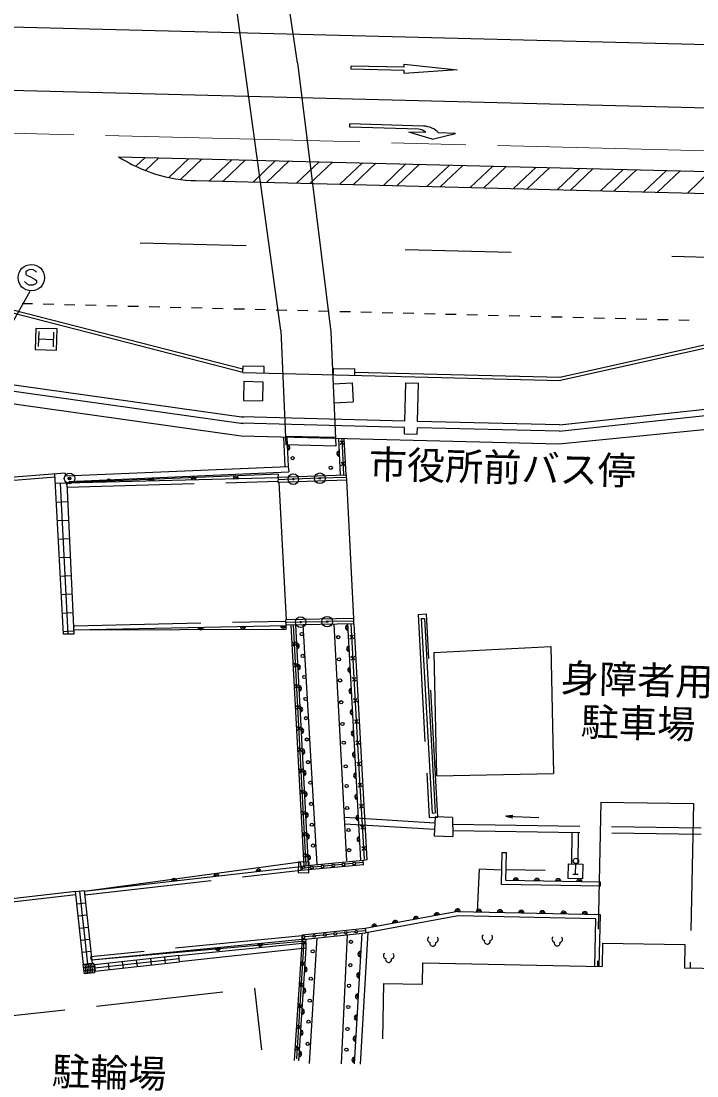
# Model space of a CAD drawing. Units: millimetres, scale not verified. Extents: x 40000 to 680000, y 20000 to 380000.
# Drawn here: x 410292 to 442184, y 238080 to 287893 of the extents above; entities that cross this region are included whole.
import ezdxf
from ezdxf.enums import TextEntityAlignment as Align

# ---------------------------------------------------------------- set-up
doc = ezdxf.new("R2010")
doc.units = ezdxf.units.MM
doc.header["$LTSCALE"] = 1000
doc.header["$PDMODE"] = 32
doc.header["$PDSIZE"] = 500
doc.linetypes.add('CHAIN', pattern=[18.5, 12, -1.5, 3.5, -1.5])
doc.linetypes.add('DASHED', pattern=[7.5, 6, -1.5])
for name, color, linetype, lineweight in [('M-BGD', 7, 'Continuous', 25), ('M-BGD-EXST', 7, 'Continuous', 25), ('M-BMK', 2, 'CHAIN', 13), ('M-STR-STR1', 1, 'Continuous', 25), ('M-STR-STRC', 7, 'Continuous', 25)]:
    doc.layers.add(name, color=color, linetype=linetype, lineweight=lineweight)
doc.layers.add('M-BMK-HTXT', color=7, linetype='Continuous')
doc.styles.add('ＭＳ ゴシック', font='')
doc.styles.get('ＭＳ ゴシック').set_extended_font_data('MS Gothic')

msp = doc.modelspace()

# ---------------------------------------------------------------- linework, layer by layer
at = {"layer": 'M-BGD'}
for p, q in [((420756, 271300), (409905, 274093)), ((420760, 271453), (409909, 274247)), ((445813, 273323), (435718, 271068)), ((445811, 273169), (435751, 270922)), ((420756, 271300), (420764, 271599)), ((421763, 271574), (420764, 271599)), ((421755, 271274), (421763, 271574)), ((425035, 271192), (425042, 271492)), ((425042, 271492), (426042, 271466)), ((407792, 271027), (420806, 269192)), ((420756, 271300), (435751, 270922)), ((426034, 271167), (426042, 271466)), ((426038, 271316), (435755, 271072)), ((407733, 270732), (420764, 268895)), ((420803, 270883), (420782, 269983)), ((420803, 270883), (421703, 270862)), ((421703, 270862), (421682, 269962)), ((425017, 270763), (425913, 270812)), ((425913, 270812), (425962, 269913)), ((428399, 269006), (428446, 270806)), ((428445, 270806), (429044, 270791)), ((428999, 268991), (429045, 270791)), ((407722, 270128), (420680, 268301)), ((435698, 268822), (447609, 270115)), ((420782, 269983), (421682, 269962)), ((425057, 269863), (425962, 269913)), ((435691, 268522), (447640, 269816)), ((428399, 269006), (420703, 269200)), ((435675, 267923), (447709, 269120)), ((428391, 268706), (420695, 268900)), ((428383, 268406), (428391, 268706)), ((428983, 268391), (428991, 268691)), ((435691, 268522), (428991, 268691)), ((435698, 268822), (428999, 268991)), ((420680, 268301), (435675, 267923)), ((422674, 268250), (422745, 266858)), ((425128, 268227), (422764, 268278)), ((422825, 268246), (422895, 266866)), ((425368, 266465), (425279, 268185)), ((425344, 268068), (425529, 267900)), ((425520, 268076), (425353, 267891)), ((425427, 268181), (425512, 266487)), ((425633, 266469), (425545, 268178)), ((428383, 268406), (428983, 268391)), ((425394, 267070), (425579, 266902)), ((425570, 267078), (425403, 266893)), ((412375, 266549), (408932, 266271)), ((412287, 258935), (411885, 266510)), ((412375, 266549), (412391, 266419)), ((412391, 266419), (422895, 266866)), ((412542, 266146), (422920, 266602)), ((422895, 266866), (422920, 266602)), ((411893, 266360), (408944, 266122)), ((412434, 266077), (411910, 266050)), ((412139, 266062), (412502, 258936)), ((422432, 266497), (412433, 266084)), ((412433, 266084), (422429, 266344)), ((412433, 266084), (412457, 265887)), ((412442, 266066), (412779, 258937)), ((422429, 266344), (422403, 266109)), ((425642, 266219), (422403, 266109)), ((423102, 266258), (422417, 266235)), ((422429, 266344), (422432, 266497)), ((422431, 266360), (425633, 266469)), ((422815, 259618), (422463, 266111)), ((424351, 266300), (423177, 266261)), ((425638, 266344), (424426, 266303)), ((425633, 266469), (425642, 266219)), ((425642, 266219), (425981, 259680)), ((411956, 265177), (412483, 265204)), ((412002, 264304), (412524, 264331)), ((412049, 263431), (412565, 263458)), ((412095, 262558), (412607, 262584)), ((412141, 261686), (412648, 261711)), ((412188, 260813), (412689, 260838)), ((412234, 259940), (412731, 259965)), ((425981, 259680), (422778, 259617)), ((422808, 259355), (422778, 259617)), ((424696, 259530), (423522, 259507)), ((425984, 259555), (424771, 259532)), ((425981, 259680), (425986, 259430)), ((429172, 259678), (429322, 259687)), ((429172, 259678), (429687, 250494)), ((429322, 259687), (429837, 250502)), ((412280, 259067), (412772, 259092)), ((412767, 259148), (422808, 259355)), ((412776, 259340), (412767, 259148)), ((412767, 259148), (422799, 259175)), ((423447, 259506), (422780, 259492)), ((422799, 259175), (422808, 259355)), ((426016, 259431), (422806, 259368)), ((423646, 247989), (423044, 259373)), ((423746, 247995), (423144, 259378)), ((423244, 259377), (423846, 248008)), ((424260, 248069), (423607, 259384)), ((425668, 248239), (425066, 259412)), ((426326, 248263), (425715, 259425)), ((426264, 252314), (425862, 259424)), ((426625, 248280), (426016, 259431)), ((412779, 258937), (412287, 258935)), ((423284, 258396), (423098, 258563)), ((423108, 258386), (423275, 258572)), ((425990, 258720), (425803, 258887)), ((425813, 258710), (425980, 258897)), ((423337, 257397), (423151, 257564)), ((423161, 257388), (423328, 257574)), ((426047, 257722), (425860, 257888)), ((425870, 257712), (426037, 257898)), ((423390, 256399), (423204, 256566)), ((423213, 256389), (423381, 256575)), ((426103, 256724), (425917, 256890)), ((425927, 256714), (426093, 256900)), ((423443, 255400), (423257, 255567)), ((423266, 255391), (423433, 255577)), ((426160, 255725), (425973, 255892)), ((425983, 255715), (426150, 255902)), ((423496, 254402), (423310, 254569)), ((423319, 254392), (423486, 254578)), ((426216, 254727), (426030, 254893)), ((426040, 254717), (426206, 254903)), ((423548, 253403), (423363, 253570)), ((423372, 253394), (423539, 253580)), ((426273, 253729), (426086, 253895)), ((426096, 253719), (426263, 253905)), ((423601, 252404), (423416, 252572)), ((423425, 252395), (423592, 252581)), ((426329, 252730), (426143, 252897)), ((426153, 252720), (426319, 252907)), ((426490, 248321), (426264, 252314)), ((423654, 251406), (423468, 251573)), ((423478, 251397), (423645, 251582)), ((426386, 251732), (426199, 251898)), ((426209, 251722), (426376, 251908)), ((423707, 250407), (423521, 250575)), ((423531, 250398), (423698, 250584)), ((426442, 250734), (426256, 250900)), ((426266, 250724), (426432, 250910)), ((429687, 250494), (429837, 250502)), ((429831, 250313), (429790, 249421)), ((430657, 250275), (429831, 250313)), ((430657, 250275), (430672, 249381)), ((433496, 250380), (433169, 250338)), ((433169, 250338), (434721, 250278)), ((433169, 250338), (433492, 250272)), ((423760, 249409), (423574, 249576)), ((423583, 249399), (423751, 249585)), ((426499, 249735), (426312, 249902)), ((426322, 249725), (426489, 249912)), ((429790, 249421), (430672, 249381)), ((423813, 248410), (423627, 248577)), ((423636, 248401), (423803, 248587)), ((426555, 248737), (426369, 248903)), ((426379, 248727), (426545, 248913)), ((432970, 247112), (433000, 248631)), ((433000, 248631), (433200, 248627)), ((433174, 247308), (433200, 248627)), ((423457, 248173), (413269, 246794)), ((423382, 248188), (423369, 247688)), ((423882, 248175), (423382, 248188)), ((423457, 248173), (423486, 247946)), ((426434, 248254), (423483, 247974)), ((423869, 247675), (423882, 248175)), ((425946, 248107), (425572, 248072)), ((426443, 248154), (426070, 248119)), ((426625, 248280), (426434, 248254)), ((426453, 248055), (426434, 248254)), ((436108, 248088), (436091, 247409)), ((436108, 248088), (436807, 248084)), ((436461, 247608), (436474, 248108)), ((436807, 248084), (436790, 247392)), ((423486, 247946), (413269, 246794)), ((423369, 247688), (423869, 247675)), ((423486, 247946), (423488, 247773)), ((426453, 248055), (423488, 247773)), ((423955, 247918), (423581, 247883)), ((424452, 247965), (424079, 247930)), ((424950, 248013), (424577, 247977)), ((425448, 248060), (425075, 248024)), ((435028, 247773), (433170, 247804)), ((436336, 247611), (436586, 247605)), ((437632, 247034), (432970, 247112)), ((437636, 247234), (433174, 247308)), ((436790, 247392), (436091, 247409)), ((437632, 247034), (437636, 247234)), ((412852, 246783), (401926, 245518)), ((412869, 246634), (401943, 245369)), ((412852, 246783), (413265, 246828)), ((413230, 243345), (412852, 246783)), ((413436, 243368), (413058, 246806)), ((413265, 246828), (413643, 243391)), ((413269, 246794), (413292, 246629)), ((412915, 246210), (413328, 246255)), ((412978, 245637), (413391, 245683)), ((430895, 245846), (426536, 245038)), ((430912, 245646), (426573, 244841)), ((430895, 245846), (437614, 245699)), ((437410, 245503), (430912, 245646)), ((437614, 245699), (437564, 243254)), ((413041, 245064), (413454, 245110)), ((437364, 243258), (437410, 245503)), ((426536, 245038), (423556, 244730)), ((423562, 244428), (423556, 244730)), ((423560, 244529), (426557, 244839)), ((424060, 244681), (423687, 244643)), ((423904, 238673), (424262, 244602)), ((424557, 244733), (424184, 244694)), ((425054, 244784), (424681, 244746)), ((425552, 244836), (425179, 244797)), ((425683, 244749), (425394, 238657)), ((426049, 244887), (425676, 244849)), ((426365, 244819), (426017, 238643)), ((426546, 244938), (426173, 244900)), ((426316, 238626), (426668, 244859)), ((426536, 245038), (426557, 244839)), ((413104, 244491), (413517, 244537)), ((423560, 244529), (413607, 243540)), ((423562, 244428), (413607, 243540)), ((417737, 243769), (423733, 244357)), ((423727, 244107), (417765, 243467)), ((423551, 244558), (423186, 238805)), ((423302, 238892), (423657, 244461)), ((423727, 244107), (423386, 238792)), ((423558, 244298), (423738, 244456)), ((423735, 244286), (423577, 244466)), ((423733, 244357), (423727, 244107)), ((423733, 244357), (423750, 244545)), ((437736, 244355), (437713, 243250)), ((437736, 244355), (441617, 244290)), ((441617, 244290), (441594, 243171)), ((413167, 243918), (413580, 243964)), ((413607, 243540), (413590, 243710)), ((417732, 243768), (413759, 243327)), ((413775, 243176), (417749, 243618)), ((416441, 243320), (416408, 243621)), ((417103, 243393), (417070, 243695)), ((417765, 243467), (417732, 243768)), ((413228, 243345), (413703, 243396)), ((413276, 242900), (413228, 243345)), ((413643, 243391), (413230, 243345)), ((413720, 243239), (413245, 243189)), ((413735, 243095), (413261, 243044)), ((413355, 242909), (413308, 243354)), ((413434, 242917), (413387, 243362)), ((413513, 242926), (413466, 243371)), ((413592, 242934), (413545, 243379)), ((413672, 242943), (413624, 243387)), ((413703, 243396), (413751, 242951)), ((413759, 243327), (413792, 243025)), ((413792, 243025), (417765, 243467)), ((414454, 243099), (414421, 243400)), ((415117, 243172), (415083, 243474)), ((415779, 243246), (415745, 243547)), ((423495, 243300), (423682, 243465)), ((423671, 243289), (423506, 243476)), ((429233, 242409), (429254, 243424)), ((429254, 243424), (437713, 243250)), ((474491, 242495), (441594, 243171)), ((413751, 242951), (413276, 242900)), ((423431, 242302), (423619, 242467)), ((423607, 242291), (423442, 242478)), ((427401, 242447), (427347, 239825)), ((427401, 242447), (429233, 242409)), ((423367, 241304), (423555, 241469)), ((423544, 241293), (423379, 241480)), ((423304, 240306), (423492, 240471)), ((423480, 240295), (423315, 240482)), ((423240, 239308), (423428, 239473)), ((423417, 239297), (423252, 239484))]:
    msp.add_line(p, q, dxfattribs=at)
at = {"layer": 'M-BGD', "linetype": 'DASHED'}
for p, q in [((412457, 265887), (422408, 266159)), ((412776, 259340), (422785, 259555)), ((429023, 259869), (429423, 259902)), ((429023, 259869), (429546, 250287)), ((429959, 250303), (429423, 259902)), ((429764, 258081), (435297, 258354)), ((429764, 258081), (429888, 252250)), ((435297, 258354), (435424, 252368)), ((429888, 252250), (435424, 252368)), ((437655, 251006), (437496, 243255)), ((437655, 251006), (442027, 250949)), ((442027, 250949), (441867, 243165)), ((425557, 250293), (429818, 250031)), ((429546, 250287), (429959, 250303)), ((425573, 249991), (429804, 249731)), ((430662, 249971), (442381, 249791)), ((430667, 249671), (442382, 249491)), ((436283, 248087), (436296, 249584)), ((436583, 248085), (436596, 249580)), ((413292, 246629), (423488, 247789)), ((431833, 245844), (431917, 247839)), ((432942, 247801), (431917, 247839)), ((423556, 244700), (413590, 243710)), ((406393, 240536), (421326, 242217)), ((421654, 239307), (421326, 242217))]:
    msp.add_line(p, q, dxfattribs=at)
at = {"layer": 'M-BGD'}
for centre, radius in [((423111, 267254), 75), ((424906, 266798), 75), ((412580, 266296), 62.5), ((423139, 266259), 37.5), ((423139, 266259), 18.7), ((424388, 266302), 37.5), ((424388, 266302), 18.7), ((423484, 259506), 37.5), ((424734, 259531), 37.5), ((424734, 259531), 18.7), ((423484, 259506), 18.7), ((423535, 258943), 75), ((425257, 258800), 75), ((423585, 257915), 75), ((425295, 257750), 75), ((423657, 256919), 75), ((425346, 256755), 75), ((423717, 255880), 75), ((425395, 255727), 75), ((423737, 254973), 75), ((425456, 254699), 75), ((423777, 253967), 75), ((425520, 253813), 75), ((423836, 252895), 75), ((425611, 252696), 75), ((423942, 251931), 75), ((425653, 251767), 75), ((423982, 250925), 75), ((425680, 250728), 75), ((424011, 249942), 75), ((425741, 249689), 75), ((424072, 248957), 75), ((425771, 248738), 75), ((425012, 248018), 62.5), ((425510, 248066), 62.5), ((426008, 248113), 62.5), ((436477, 248233), 125), ((423625, 247932), 62.5), ((424017, 247924), 62.5), ((424515, 247971), 62.5), ((424122, 244688), 62.5), ((424619, 244739), 62.5), ((425117, 244791), 62.5), ((425614, 244842), 62.5), ((426111, 244894), 62.5), ((425855, 244410), 75), ((424052, 243966), 75), ((425826, 243308), 75), ((423963, 242668), 75), ((425768, 242337), 75), ((423915, 241632), 75), ((425731, 241334), 75), ((423856, 240640), 75), ((425693, 240297), 75), ((423818, 239592), 75), ((425646, 239315), 75)]:
    msp.add_circle(centre, radius, dxfattribs=at)
for centre, radius, start, end in [((422850, 267751), 125, 272.918, 92.918), ((422850, 267751), 62.5, 272.918, 92.918), ((425317, 267464), 125, 92.971, 272.971), ((425317, 267464), 62.5, 92.971, 272.971), ((414432, 266136), 125, 1.4906, 181.4906), ((414432, 266136), 62.5, 1.4906, 181.4906), ((416431, 266188), 125, 1.4906, 181.4906), ((416431, 266188), 62.5, 1.4906, 181.4906), ((418431, 266240), 125, 1.4906, 181.4906), ((418431, 266240), 62.5, 1.4906, 181.4906), ((420430, 266292), 125, 1.4906, 181.4906), ((420430, 266292), 62.5, 1.4906, 181.4906), ((418765, 259272), 125, 181.1816, 1.1816), ((418765, 259272), 62.5, 181.1816, 1.1816), ((420765, 259313), 125, 181.1816, 1.1816), ((420765, 259313), 62.5, 181.1816, 1.1816), ((422658, 259352), 125, 181.1816, 1.1816), ((422658, 259352), 62.5, 181.1816, 1.1816), ((425725, 259246), 125, 93.1287, 273.1287), ((425725, 259246), 62.5, 93.1287, 273.1287), ((423297, 258378), 125, 273.0303, 93.0303), ((423297, 258378), 62.5, 273.0303, 93.0303), ((425780, 258248), 125, 93.1287, 273.1287), ((425780, 258248), 62.5, 93.1287, 273.1287), ((423350, 257379), 125, 273.0303, 93.0303), ((423350, 257379), 62.5, 273.0303, 93.0303), ((425834, 257249), 125, 93.1287, 273.1287), ((425834, 257249), 62.5, 93.1287, 273.1287), ((423403, 256381), 125, 273.0303, 93.0303), ((423403, 256381), 62.5, 273.0303, 93.0303), ((425889, 256251), 125, 93.1287, 273.1287), ((425889, 256251), 62.5, 93.1287, 273.1287), ((423455, 255382), 125, 273.0303, 93.0303), ((423455, 255382), 62.5, 273.0303, 93.0303), ((425944, 255252), 125, 93.1287, 273.1287), ((425944, 255252), 62.5, 93.1287, 273.1287), ((423508, 254384), 125, 273.0303, 93.0303), ((423508, 254384), 62.5, 273.0303, 93.0303), ((425998, 254254), 125, 93.1287, 273.1287), ((425998, 254254), 62.5, 93.1287, 273.1287), ((423561, 253385), 125, 273.0303, 93.0303), ((423561, 253385), 62.5, 273.0303, 93.0303), ((426053, 253255), 125, 93.1287, 273.1287), ((426053, 253255), 62.5, 93.1287, 273.1287), ((423614, 252387), 125, 273.0303, 93.0303), ((423614, 252387), 62.5, 273.0303, 93.0303), ((426107, 252257), 125, 93.1287, 273.1287), ((426107, 252257), 62.5, 93.1287, 273.1287), ((423667, 251388), 125, 273.0303, 93.0303), ((423667, 251388), 62.5, 273.0303, 93.0303), ((426162, 251259), 125, 93.1287, 273.1287), ((426162, 251259), 62.5, 93.1287, 273.1287), ((423720, 250390), 125, 273.0303, 93.0303), ((423720, 250390), 62.5, 273.0303, 93.0303), ((426216, 250260), 125, 93.1287, 273.1287), ((426216, 250260), 62.5, 93.1287, 273.1287), ((423773, 249391), 125, 273.0303, 93.0303), ((423773, 249391), 62.5, 273.0303, 93.0303), ((426271, 249262), 125, 93.1287, 273.1287), ((426271, 249262), 62.5, 93.1287, 273.1287), ((423825, 248392), 125, 273.0303, 93.0303), ((423825, 248392), 62.5, 273.0303, 93.0303), ((419512, 247498), 125, 6.4309, 186.4309), ((421499, 247722), 125, 6.4309, 186.4309), ((421499, 247722), 62.5, 6.4309, 186.4309), ((423519, 247877), 62.5, 234.3887, 136.4541), ((417524, 247274), 125, 6.4309, 186.4309), ((417524, 247274), 62.5, 6.4309, 186.4309), ((419512, 247498), 62.5, 6.4309, 186.4309), ((433637, 247301), 125, 359.0433, 179.0433), ((433637, 247301), 62.5, 359.0433, 179.0433), ((434636, 247284), 125, 359.0433, 179.0433), ((434636, 247284), 62.5, 359.0433, 179.0433), ((435636, 247267), 125, 359.0433, 179.0433), ((435636, 247267), 62.5, 359.0433, 179.0433), ((436636, 247251), 125, 359.0433, 179.0433), ((436636, 247251), 62.5, 359.0433, 179.0433), ((428929, 245481), 125, 10.5002, 190.5002), ((429912, 245664), 125, 10.5002, 190.5002), ((429912, 245664), 62.5, 10.5002, 190.5002), ((430887, 245844), 125, 358.7432, 190.3832), ((430887, 245844), 62.5, 358.7432, 190.2661), ((431895, 245824), 125, 358.7432, 178.7432), ((431895, 245824), 62.5, 358.7432, 178.7432), ((432895, 245802), 125, 358.7432, 178.7432), ((432895, 245802), 62.5, 358.7432, 178.7432), ((433895, 245780), 125, 358.7432, 178.7432), ((433895, 245780), 62.5, 358.7432, 178.7432), ((434894, 245758), 125, 358.7432, 178.7432), ((434894, 245758), 62.5, 358.7432, 178.7432), ((435894, 245736), 125, 358.7432, 178.7432), ((435894, 245736), 62.5, 358.7432, 178.7432), ((436894, 245714), 125, 358.7432, 178.7432), ((436894, 245714), 62.5, 358.7432, 178.7432), ((426963, 245117), 125, 10.5002, 190.5002), ((426963, 245117), 62.5, 10.5002, 190.5002), ((427946, 245299), 125, 10.5002, 190.5002), ((427946, 245299), 62.5, 10.5002, 190.5002), ((428929, 245481), 62.5, 10.5002, 190.5002), ((423625, 244636), 62.5, 205.7229, 166.0791), ((429618, 244527), 144, 129.1119, 255.98), ((429830, 244522), 144, 281.0378, 47.9091), ((432189, 244621), 144, 129.1119, 255.98), ((432401, 244615), 144, 281.0378, 47.9091), ((435489, 244535), 144, 129.1119, 255.98), ((435702, 244529), 144, 281.0378, 47.9091), ((419579, 244134), 125, 185.675, 5.675), ((419579, 244134), 62.5, 185.675, 5.675), ((421570, 244331), 125, 185.675, 5.675), ((421570, 244331), 62.5, 185.675, 5.675), ((429719, 244350), 142, 164.8242, 12.1952), ((432291, 244444), 142, 164.8242, 12.1952), ((435591, 244358), 142, 164.8242, 12.1952), ((426309, 243829), 125, 86.7735, 266.7735), ((426309, 243829), 62.5, 86.7735, 266.7735), ((427533, 243756), 144, 129.1119, 255.98), ((427635, 243579), 142, 164.8242, 12.1952), ((427746, 243750), 144, 281.0378, 47.9091), ((423663, 243109), 125, 266.3263, 86.3263), ((423663, 243109), 62.5, 266.3263, 86.3263), ((426253, 242831), 125, 86.7735, 266.7735), ((426253, 242831), 62.5, 86.7735, 266.7735), ((423599, 242111), 125, 266.3263, 86.3263), ((423599, 242111), 62.5, 266.3263, 86.3263), ((426197, 241832), 125, 86.7735, 266.7735), ((426197, 241832), 62.5, 86.7735, 266.7735), ((423535, 241113), 125, 266.3263, 86.3263), ((423535, 241113), 62.5, 266.3263, 86.3263), ((426140, 240834), 125, 86.7735, 266.7735), ((426140, 240834), 62.5, 86.7735, 266.7735), ((423471, 240115), 125, 266.3263, 86.3263), ((423471, 240115), 62.5, 266.3263, 86.3263), ((426084, 239836), 125, 86.7735, 266.7735), ((426084, 239836), 62.5, 86.7735, 266.7735), ((423407, 239118), 125, 266.3263, 86.3263), ((423407, 239118), 62.5, 266.3263, 86.3263), ((426028, 238837), 125, 86.7735, 266.7735), ((426028, 238837), 62.5, 86.7735, 266.7735)]:
    msp.add_arc(centre, radius, start, end, dxfattribs=at)
for p in [(412580, 266296), (423139, 266259), (424388, 266302), (423484, 259506), (424734, 259531)]:
    msp.add_point(p, dxfattribs=at)
at = {"layer": 'M-BGD-EXST'}
for p, q in [((410520, 276052), (410516, 275934)), ((410581, 276103), (410520, 276052)), ((410690, 276157), (410581, 276103)), ((410860, 276150), (410690, 276157)), ((410971, 276090), (410860, 276150)), ((411022, 276036), (410971, 276090)), ((410560, 275482), (410453, 275598)), ((410516, 275934), (410570, 275872)), ((410666, 275427), (410560, 275482)), ((410570, 275872), (410731, 275818)), ((410731, 275818), (410961, 275695)), ((410955, 275475), (410841, 275423)), ((411011, 275528), (410955, 275475)), ((410961, 275695), (411014, 275636)), ((411014, 275636), (411011, 275528)), ((410699, 275127), (409861, 273612)), ((410841, 275423), (410666, 275427)), ((410986, 273383), (410960, 272383)), ((411986, 273357), (410986, 273383)), ((411119, 272530), (411137, 273230)), ((411819, 272509), (411838, 273209)), ((411960, 272357), (411986, 273357)), ((411128, 272880), (411827, 272862)), ((410960, 272383), (411960, 272357))]:
    msp.add_line(p, q, dxfattribs=at)
msp.add_circle((410775, 275776), 625, dxfattribs=at)
at = {"layer": 'M-BMK'}
msp.add_line((463262, 281251), (364793, 283733), dxfattribs=at)
at = {"layer": 'M-STR-STR1'}
for p, q in [((422545, 273274), (420043, 291564)), ((423338, 285929), (422507, 291507)), ((423338, 285929), (424909, 273223)), ((422545, 273274), (422765, 268248)), ((424909, 273223), (425130, 268188)), ((422765, 268248), (422781, 267878)), ((425130, 268188), (425146, 267826)), ((425146, 267826), (422781, 267878))]:
    msp.add_line(p, q, dxfattribs=at)
at = {"layer": 'M-STR-STRC'}
for p, q in [((408268, 287659), (452400, 286547)), ((425869, 285619), (425872, 285769)), ((428368, 285566), (425869, 285619)), ((428371, 285716), (425872, 285769)), ((430869, 285588), (428365, 285416)), ((428365, 285416), (428368, 285566)), ((428371, 285716), (428374, 285866)), ((428374, 285866), (430869, 285588)), ((452324, 283545), (408193, 284658)), ((425800, 282885), (425804, 283035)), ((429289, 282933), (425804, 283035)), ((429042, 282790), (425800, 282885)), ((429685, 282321), (428594, 282653)), ((429394, 282630), (428594, 282653)), ((429685, 282321), (430793, 282589)), ((430793, 282589), (429994, 282612)), ((414895, 281490), (455198, 280474)), ((415707, 281035), (416145, 281451)), ((416156, 280841), (416789, 281442)), ((417258, 280509), (418202, 281407)), ((417812, 280415), (418839, 281391)), ((419187, 280342), (420252, 281355)), ((419823, 280326), (420888, 281339)), ((421237, 280290), (422302, 281303)), ((421873, 280274), (422938, 281287)), ((423287, 280239), (424352, 281252)), ((423923, 280223), (424988, 281236)), ((425337, 280187), (426402, 281200)), ((425973, 280171), (427038, 281184)), ((427387, 280135), (428452, 281148)), ((428023, 280119), (429088, 281132)), ((429436, 280084), (430502, 281097)), ((430073, 280068), (431138, 281081)), ((431486, 280032), (432552, 281045)), ((432123, 280016), (433188, 281029)), ((433536, 279980), (434602, 280993)), ((434173, 279964), (435238, 280977)), ((435586, 279929), (436652, 280942)), ((436222, 279913), (437288, 280926)), ((437636, 279877), (438702, 280890)), ((438272, 279861), (439338, 280874)), ((439686, 279825), (440752, 280838)), ((440322, 279809), (441388, 280822)), ((441736, 279774), (442801, 280787)), ((418538, 280358), (455172, 279435)), ((415915, 277424), (420913, 277298)), ((428416, 277108), (433414, 276982)), ((441001, 276791), (445999, 276665)), ((410335, 274563), (410835, 274551)), ((411334, 274538), (411834, 274525)), ((412334, 274513), (412834, 274500)), ((413334, 274488), (413834, 274475)), ((414333, 274462), (414833, 274450)), ((415333, 274437), (415833, 274425)), ((416333, 274412), (416833, 274399)), ((417333, 274387), (417832, 274374)), ((418332, 274362), (418832, 274349)), ((419332, 274336), (419832, 274324)), ((420332, 274311), (420831, 274299)), ((421331, 274286), (421831, 274273)), ((422331, 274261), (422831, 274248)), ((423331, 274236), (423831, 274223)), ((424330, 274210), (424830, 274198)), ((425330, 274185), (425830, 274173)), ((426330, 274160), (426830, 274147)), ((427329, 274135), (427829, 274122)), ((428329, 274110), (428829, 274097)), ((429329, 274084), (429829, 274072)), ((430328, 274059), (430828, 274047)), ((431328, 274034), (431828, 274021)), ((432328, 274009), (432828, 273996)), ((433328, 273984), (433827, 273971)), ((434327, 273958), (434827, 273946)), ((435327, 273933), (435827, 273921)), ((436327, 273908), (436826, 273895)), ((437326, 273883), (437826, 273870)), ((438326, 273858), (438826, 273845)), ((439326, 273832), (439826, 273820)), ((440325, 273807), (440825, 273795)), ((441325, 273782), (441825, 273769))]:
    msp.add_line(p, q, dxfattribs=at)
for centre, radius, start, end in [((429027, 282290), 500, 42.755, 88.326), ((429260, 281933), 1000, 42.7527, 88.3256), ((418714, 287356), 7000, 236.9302, 268.5559)]:
    msp.add_arc(centre, radius, start, end, dxfattribs=at)

# ---------------------------------------------------------------- texts
at = {"layer": 'M-BMK-HTXT', "style": 'ＭＳ ゴシック'}
for s, p in [('市役所前バス停', (432978, 265760)), ('身障者用', (439336, 255730)), ('駐車場', (439383, 253687))]:
    msp.add_text(s, height=1320, rotation=358.51, dxfattribs=at).set_placement(p, align=Align.BOTTOM_CENTER)
msp.add_text('駐輪場', height=1320, rotation=358.51, dxfattribs=at).set_placement((411722, 237252), align=Align.BOTTOM_LEFT)

doc.saveas('drawing.dxf')
